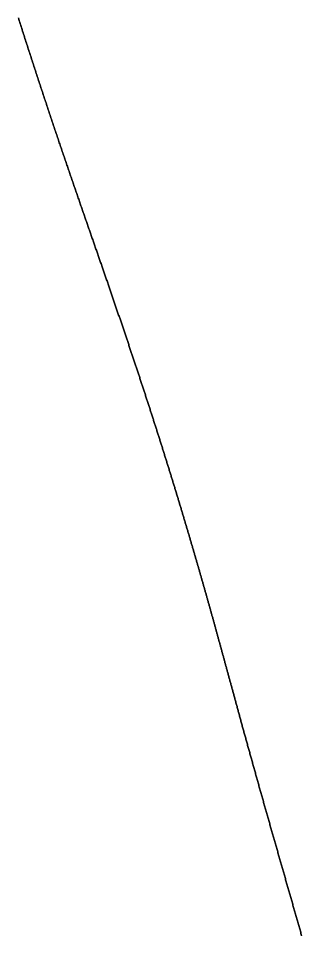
# Model space of a CAD drawing. Header units: inches. Extents: x 130170 to 284068, y 377793 to 804530.
# Drawn here: x 253091.1 to 253103.8, y 739946.72 to 739987.86 of the extents above; entities that cross this region are included whole.
import ezdxf

# ---------------------------------------------------------------- set-up
doc = ezdxf.new("R2010")
doc.units = ezdxf.units.IN
doc.header["$MEASUREMENT"] = 0
doc.layers.add('muni_il', color=7, linetype='Continuous')

msp = doc.modelspace()

# ---------------------------------------------------------------- linework, layer by layer
at = {"layer": 'muni_il'}
for points in [[(253091.105, 739987.885), (253091.126, 739987.818), (253091.147, 739987.751), (253091.168, 739987.684), (253091.19, 739987.618), (253091.211, 739987.551), (253091.232, 739987.485), (253091.253, 739987.418), (253091.275, 739987.352), (253091.296, 739987.285), (253091.317, 739987.219), (253091.339, 739987.152), (253091.36, 739987.086), (253091.381, 739987.02), (253091.402, 739986.953), (253091.424, 739986.887), (253091.445, 739986.821), (253091.466, 739986.755), (253091.487, 739986.689), (253091.508, 739986.623), (253091.53, 739986.557), (253091.551, 739986.492), (253091.572, 739986.426), (253091.593, 739986.36), (253091.614, 739986.295), (253091.636, 739986.229), (253091.657, 739986.164), (253091.678, 739986.099), (253091.699, 739986.034), (253091.72, 739985.968), (253091.741, 739985.903), (253091.762, 739985.839), (253091.783, 739985.774), (253091.805, 739985.709), (253091.826, 739985.644), (253091.847, 739985.58), (253091.868, 739985.515), (253091.889, 739985.451), (253091.91, 739985.387), (253091.931, 739985.323), (253091.951, 739985.259), (253091.972, 739985.195), (253091.993, 739985.131), (253092.014, 739985.068), (253092.035, 739985.004), (253092.056, 739984.941), (253092.076, 739984.877), (253092.097, 739984.814), (253092.118, 739984.751), (253092.139, 739984.688), (253092.159, 739984.626), (253092.18, 739984.563), (253092.201, 739984.5), (253092.221, 739984.438), (253092.242, 739984.376), (253092.262, 739984.314), (253092.283, 739984.252), (253092.303, 739984.19), (253092.324, 739984.128), (253092.344, 739984.066), (253092.365, 739984.005), (253092.385, 739983.944), (253092.405, 739983.882), (253092.426, 739983.821), (253092.446, 739983.76), (253092.466, 739983.7), (253092.486, 739983.639), (253092.506, 739983.579), (253092.527, 739983.518), (253092.547, 739983.458), (253092.567, 739983.398), (253092.587, 739983.338), (253092.607, 739983.278), (253092.627, 739983.219), (253092.647, 739983.159), (253092.667, 739983.1), (253092.686, 739983.041), (253092.706, 739982.982), (253092.726, 739982.923), (253092.746, 739982.864), (253092.765, 739982.805), (253092.785, 739982.747), (253092.805, 739982.689), (253092.824, 739982.63), (253092.844, 739982.572), (253092.863, 739982.515), (253092.883, 739982.457), (253092.902, 739982.399), (253092.922, 739982.342), (253092.941, 739982.285), (253092.96, 739982.228), (253092.98, 739982.171), (253092.999, 739982.114), (253093.018, 739982.057), (253093.037, 739982.001), (253093.056, 739981.944), (253093.075, 739981.888), (253093.095, 739981.832), (253093.114, 739981.776), (253093.133, 739981.72), (253093.151, 739981.664), (253093.17, 739981.609), (253093.189, 739981.554), (253093.208, 739981.498), (253093.227, 739981.443), (253093.246, 739981.388), (253093.264, 739981.333), (253093.283, 739981.279), (253093.302, 739981.224), (253093.32, 739981.17), (253093.339, 739981.116), (253093.357, 739981.062), (253093.376, 739981.008), (253093.394, 739980.954), (253093.412, 739980.9), (253093.431, 739980.847), (253093.449, 739980.793), (253093.467, 739980.74), (253093.486, 739980.687), (253093.504, 739980.634), (253093.522, 739980.581), (253093.54, 739980.528), (253093.558, 739980.475), (253093.576, 739980.423), (253093.594, 739980.37), (253093.612, 739980.318), (253093.63, 739980.266), (253093.648, 739980.214), (253093.666, 739980.162), (253093.684, 739980.11), (253093.702, 739980.058), (253093.719, 739980.007), (253093.737, 739979.955), (253093.755, 739979.904), (253093.772, 739979.853), (253093.79, 739979.802), (253093.808, 739979.751), (253093.825, 739979.7), (253093.843, 739979.649), (253093.86, 739979.599), (253093.878, 739979.548), (253093.895, 739979.498), (253093.912, 739979.448), (253093.93, 739979.397), (253093.947, 739979.347), (253093.964, 739979.297), (253093.982, 739979.248), (253093.999, 739979.198), (253094.016, 739979.148), (253094.033, 739979.098), (253094.05, 739979.049), (253094.068, 739979), (253094.085, 739978.95), (253094.102, 739978.901), (253094.119, 739978.852), (253094.136, 739978.803), (253094.153, 739978.754), (253094.17, 739978.705), (253094.186, 739978.657), (253094.203, 739978.608), (253094.22, 739978.559), (253094.237, 739978.511), (253094.254, 739978.462), (253094.27, 739978.414), (253094.287, 739978.366), (253094.304, 739978.318), (253094.32, 739978.27), (253094.337, 739978.222), (253094.354, 739978.174), (253094.37, 739978.126), (253094.387, 739978.078), (253094.403, 739978.031), (253094.42, 739977.983), (253094.436, 739977.935), (253094.453, 739977.888), (253094.469, 739977.841), (253094.486, 739977.793), (253094.502, 739977.746), (253094.518, 739977.699), (253094.535, 739977.652), (253094.551, 739977.604), (253094.567, 739977.558), (253094.584, 739977.511), (253094.6, 739977.464), (253094.616, 739977.417), (253094.632, 739977.37), (253094.648, 739977.323), (253094.665, 739977.277), (253094.681, 739977.23), (253094.697, 739977.184), (253094.713, 739977.137), (253094.729, 739977.091), (253094.745, 739977.044), (253094.761, 739976.998), (253094.777, 739976.952), (253094.793, 739976.906), (253094.809, 739976.859), (253094.825, 739976.813), (253094.841, 739976.767), (253094.857, 739976.721), (253094.873, 739976.675), (253094.889, 739976.629), (253094.904, 739976.583), (253094.92, 739976.537), (253094.936, 739976.492), (253094.952, 739976.446), (253094.968, 739976.4), (253094.983, 739976.355), (253094.999, 739976.309), (253095.015, 739976.263), (253095.031, 739976.218), (253095.046, 739976.172), (253095.062, 739976.127), (253095.078, 739976.081), (253095.093, 739976.036), (253095.109, 739975.991), (253095.124, 739975.945), (253095.14, 739975.9), (253095.156, 739975.855), (253095.171, 739975.809), (253095.187, 739975.764), (253095.202, 739975.719), (253095.218, 739975.674), (253095.233, 739975.629), (253095.249, 739975.584), (253095.264, 739975.539), (253095.28, 739975.494), (253095.295, 739975.449), (253095.31, 739975.404), (253095.326, 739975.359), (253095.341, 739975.314), (253095.357, 739975.269), (253095.372, 739975.224), (253095.387, 739975.179), (253095.403, 739975.134), (253095.418, 739975.09), (253095.433, 739975.045), (253095.449, 739975), (253095.464, 739974.955), (253095.479, 739974.911), (253095.494, 739974.866), (253095.509, 739974.821), (253095.525, 739974.777), (253095.54, 739974.732), (253095.555, 739974.688), (253095.57, 739974.643), (253095.585, 739974.599), (253095.6, 739974.554), (253095.616, 739974.51), (253095.631, 739974.465), (253095.646, 739974.421), (253095.661, 739974.376), (253095.676, 739974.332), (253095.691, 739974.288), (253095.706, 739974.243), (253095.721, 739974.199), (253095.736, 739974.155), (253095.751, 739974.11), (253095.766, 739974.066), (253095.781, 739974.022), (253095.796, 739973.978), (253095.811, 739973.933), (253095.826, 739973.889), (253095.841, 739973.845), (253095.856, 739973.801), (253095.871, 739973.757), (253095.886, 739973.713), (253095.901, 739973.669), (253095.916, 739973.625), (253095.93, 739973.58), (253095.945, 739973.536), (253095.96, 739973.492), (253095.975, 739973.448), (253095.99, 739973.404), (253096.004, 739973.36), (253096.019, 739973.317), (253096.034, 739973.273), (253096.049, 739973.229), (253096.063, 739973.185), (253096.078, 739973.141), (253096.093, 739973.097), (253096.108, 739973.053), (253096.122, 739973.009), (253096.137, 739972.966), (253096.151, 739972.922), (253096.166, 739972.878), (253096.181, 739972.834), (253096.195, 739972.791), (253096.21, 739972.747), (253096.224, 739972.703), (253096.239, 739972.66), (253096.254, 739972.616), (253096.268, 739972.572), (253096.283, 739972.529), (253096.297, 739972.485), (253096.312, 739972.442), (253096.326, 739972.398), (253096.341, 739972.355), (253096.355, 739972.311), (253096.37, 739972.267), (253096.384, 739972.224), (253096.398, 739972.181), (253096.413, 739972.137), (253096.427, 739972.094), (253096.442, 739972.05), (253096.456, 739972.007), (253096.47, 739971.964), (253096.485, 739971.92), (253096.499, 739971.877), (253096.513, 739971.834), (253096.528, 739971.79), (253096.542, 739971.747), (253096.556, 739971.704), (253096.57, 739971.661), (253096.585, 739971.617), (253096.599, 739971.574), (253096.613, 739971.531), (253096.627, 739971.488), (253096.641, 739971.445), (253096.656, 739971.401), (253096.67, 739971.359), (253096.684, 739971.315), (253096.698, 739971.272), (253096.712, 739971.229), (253096.726, 739971.186), (253096.74, 739971.143), (253096.754, 739971.1), (253096.768, 739971.057), (253096.782, 739971.014), (253096.796, 739970.972), (253096.81, 739970.929), (253096.824, 739970.886), (253096.838, 739970.843), (253096.852, 739970.8), (253096.866, 739970.757), (253096.88, 739970.714), (253096.894, 739970.672), (253096.908, 739970.629), (253096.922, 739970.586), (253096.936, 739970.543), (253096.95, 739970.501), (253096.963, 739970.458), (253096.977, 739970.415), (253096.991, 739970.373), (253097.005, 739970.33), (253097.019, 739970.287), (253097.032, 739970.245), (253097.046, 739970.202), (253097.06, 739970.16), (253097.073, 739970.117), (253097.087, 739970.075), (253097.101, 739970.032), (253097.115, 739969.99), (253097.128, 739969.947), (253097.142, 739969.905), (253097.156, 739969.862), (253097.169, 739969.82), (253097.183, 739969.777), (253097.196, 739969.735), (253097.21, 739969.693), (253097.223, 739969.65), (253097.237, 739969.608), (253097.251, 739969.566), (253097.264, 739969.524), (253097.278, 739969.481), (253097.291, 739969.439), (253097.304, 739969.397), (253097.318, 739969.355), (253097.331, 739969.313), (253097.345, 739969.27), (253097.358, 739969.228), (253097.372, 739969.186), (253097.385, 739969.144), (253097.398, 739969.102), (253097.412, 739969.06), (253097.425, 739969.018), (253097.438, 739968.976), (253097.452, 739968.934), (253097.465, 739968.892), (253097.478, 739968.85), (253097.491, 739968.808), (253097.505, 739968.766), (253097.518, 739968.724), (253097.531, 739968.682), (253097.544, 739968.64), (253097.558, 739968.598), (253097.571, 739968.556), (253097.584, 739968.514), (253097.597, 739968.473), (253097.61, 739968.431), (253097.623, 739968.389), (253097.636, 739968.347), (253097.649, 739968.306), (253097.662, 739968.264), (253097.675, 739968.222), (253097.689, 739968.181), (253097.702, 739968.139), (253097.715, 739968.097), (253097.728, 739968.056), (253097.741, 739968.014), (253097.754, 739967.972), (253097.766, 739967.931), (253097.779, 739967.889), (253097.792, 739967.848), (253097.805, 739967.806), (253097.818, 739967.765), (253097.831, 739967.723), (253097.844, 739967.682), (253097.857, 739967.64), (253097.87, 739967.599), (253097.882, 739967.557), (253097.895, 739967.516), (253097.908, 739967.475), (253097.921, 739967.433), (253097.934, 739967.392), (253097.946, 739967.351), (253097.959, 739967.309), (253097.972, 739967.268), (253097.984, 739967.227), (253097.997, 739967.186), (253098.01, 739967.144), (253098.022, 739967.103), (253098.035, 739967.062), (253098.048, 739967.021), (253098.06, 739966.98), (253098.073, 739966.939), (253098.085, 739966.898), (253098.098, 739966.857), (253098.111, 739966.816), (253098.123, 739966.775), (253098.136, 739966.734), (253098.148, 739966.693), (253098.161, 739966.651), (253098.173, 739966.611), (253098.186, 739966.57), (253098.198, 739966.529), (253098.21, 739966.488), (253098.223, 739966.447), (253098.235, 739966.406), (253098.248, 739966.366), (253098.26, 739966.325), (253098.272, 739966.284), (253098.285, 739966.243), (253098.297, 739966.203), (253098.309, 739966.162), (253098.322, 739966.121), (253098.334, 739966.081), (253098.346, 739966.04), (253098.358, 739965.999), (253098.371, 739965.959), (253098.383, 739965.918), (253098.395, 739965.878), (253098.407, 739965.837), (253098.419, 739965.797), (253098.432, 739965.757), (253098.444, 739965.716), (253098.456, 739965.676), (253098.468, 739965.636), (253098.48, 739965.595), (253098.492, 739965.555), (253098.504, 739965.515), (253098.516, 739965.474), (253098.528, 739965.434), (253098.54, 739965.394), (253098.552, 739965.354), (253098.564, 739965.314), (253098.576, 739965.274), (253098.588, 739965.234), (253098.6, 739965.194), (253098.612, 739965.154), (253098.623, 739965.114), (253098.635, 739965.074), (253098.647, 739965.034), (253098.659, 739964.994), (253098.671, 739964.955), (253098.683, 739964.915), (253098.694, 739964.875), (253098.706, 739964.835), (253098.718, 739964.796), (253098.73, 739964.756), (253098.741, 739964.716), (253098.753, 739964.677), (253098.765, 739964.637), (253098.776, 739964.598), (253098.788, 739964.558), (253098.8, 739964.519), (253098.811, 739964.48), (253098.823, 739964.44), (253098.834, 739964.401), (253098.846, 739964.362), (253098.857, 739964.322), (253098.869, 739964.283), (253098.88, 739964.244), (253098.892, 739964.205), (253098.903, 739964.166), (253098.915, 739964.127), (253098.926, 739964.088), (253098.937, 739964.049), (253098.949, 739964.01), (253098.96, 739963.971), (253098.971, 739963.932), (253098.983, 739963.893), (253098.994, 739963.855), (253099.005, 739963.816), (253099.017, 739963.777), (253099.028, 739963.739), (253099.039, 739963.7), (253099.05, 739963.661), (253099.062, 739963.623), (253099.073, 739963.584), (253099.084, 739963.546), (253099.095, 739963.507), (253099.106, 739963.469), (253099.117, 739963.431), (253099.128, 739963.392), (253099.139, 739963.354), (253099.15, 739963.316), (253099.161, 739963.278), (253099.172, 739963.24), (253099.183, 739963.202), (253099.194, 739963.163), (253099.205, 739963.125), (253099.216, 739963.087), (253099.227, 739963.05), (253099.238, 739963.012), (253099.249, 739962.974), (253099.26, 739962.936), (253099.271, 739962.898), (253099.281, 739962.86), (253099.292, 739962.823), (253099.303, 739962.785), (253099.314, 739962.747), (253099.324, 739962.71), (253099.335, 739962.672), (253099.346, 739962.635), (253099.357, 739962.597), (253099.367, 739962.56), (253099.378, 739962.522), (253099.389, 739962.485), (253099.399, 739962.447), (253099.41, 739962.41), (253099.42, 739962.373), (253099.431, 739962.336), (253099.442, 739962.298), (253099.452, 739962.261), (253099.463, 739962.224), (253099.473, 739962.187), (253099.484, 739962.15), (253099.494, 739962.113), (253099.505, 739962.076), (253099.515, 739962.039), (253099.526, 739962.002), (253099.536, 739961.965), (253099.547, 739961.928), (253099.557, 739961.891), (253099.567, 739961.854), (253099.578, 739961.817), (253099.588, 739961.78), (253099.598, 739961.743), (253099.609, 739961.707), (253099.619, 739961.67), (253099.629, 739961.633), (253099.64, 739961.596), (253099.65, 739961.559), (253099.66, 739961.523), (253099.671, 739961.486), (253099.681, 739961.449), (253099.691, 739961.413), (253099.701, 739961.376), (253099.712, 739961.34), (253099.722, 739961.303), (253099.732, 739961.266), (253099.742, 739961.23), (253099.753, 739961.193), (253099.763, 739961.156), (253099.773, 739961.12), (253099.783, 739961.083), (253099.793, 739961.047), (253099.803, 739961.01), (253099.814, 739960.974), (253099.824, 739960.937), (253099.834, 739960.9), (253099.844, 739960.864), (253099.854, 739960.827), (253099.864, 739960.791), (253099.875, 739960.754), (253099.885, 739960.718), (253099.895, 739960.681), (253099.905, 739960.644), (253099.915, 739960.608), (253099.925, 739960.571), (253099.935, 739960.534), (253099.945, 739960.498), (253099.956, 739960.461), (253099.966, 739960.424), (253099.976, 739960.388), (253099.986, 739960.351), (253099.996, 739960.314), (253100.006, 739960.278), (253100.016, 739960.241), (253100.026, 739960.204), (253100.037, 739960.167), (253100.047, 739960.13), (253100.057, 739960.094), (253100.067, 739960.057), (253100.077, 739960.02), (253100.087, 739959.983), (253100.097, 739959.946), (253100.108, 739959.909), (253100.118, 739959.872), (253100.128, 739959.834), (253100.138, 739959.797), (253100.148, 739959.76), (253100.158, 739959.723), (253100.169, 739959.686), (253100.179, 739959.648), (253100.189, 739959.611), (253100.199, 739959.574), (253100.21, 739959.536), (253100.22, 739959.499), (253100.23, 739959.461), (253100.24, 739959.423), (253100.251, 739959.386), (253100.261, 739959.348), (253100.271, 739959.31), (253100.282, 739959.273), (253100.292, 739959.235), (253100.302, 739959.197), (253100.313, 739959.159), (253100.323, 739959.121), (253100.333, 739959.083), (253100.344, 739959.045), (253100.354, 739959.006), (253100.365, 739958.968), (253100.375, 739958.93), (253100.386, 739958.891), (253100.396, 739958.853), (253100.407, 739958.814), (253100.417, 739958.776), (253100.428, 739958.737), (253100.438, 739958.698), (253100.449, 739958.659), (253100.46, 739958.62), (253100.47, 739958.581), (253100.481, 739958.542), (253100.491, 739958.503), (253100.502, 739958.464), (253100.513, 739958.424), (253100.524, 739958.385), (253100.534, 739958.345), (253100.545, 739958.306), (253100.556, 739958.266), (253100.567, 739958.227), (253100.578, 739958.187), (253100.588, 739958.147), (253100.599, 739958.107), (253100.61, 739958.067), (253100.621, 739958.026), (253100.632, 739957.986), (253100.643, 739957.946), (253100.654, 739957.905), (253100.665, 739957.865), (253100.676, 739957.824), (253100.687, 739957.783), (253100.699, 739957.743), (253100.71, 739957.702), (253100.721, 739957.661), (253100.732, 739957.62), (253100.743, 739957.578), (253100.755, 739957.537), (253100.766, 739957.496), (253100.777, 739957.454), (253100.789, 739957.413), (253100.8, 739957.371), (253100.811, 739957.329), (253100.823, 739957.287), (253100.834, 739957.245), (253100.846, 739957.203), (253100.857, 739957.161), (253100.869, 739957.119), (253100.88, 739957.076), (253100.892, 739957.034), (253100.904, 739956.991), (253100.915, 739956.948), (253100.927, 739956.906), (253100.939, 739956.863), (253100.951, 739956.82), (253100.962, 739956.776), (253100.974, 739956.733), (253100.986, 739956.69), (253100.998, 739956.647), (253101.01, 739956.603), (253101.022, 739956.559), (253101.034, 739956.516), (253101.046, 739956.472), (253101.058, 739956.428), (253101.07, 739956.384), (253101.082, 739956.34), (253101.094, 739956.296), (253101.106, 739956.251), (253101.119, 739956.207), (253101.131, 739956.162), (253101.143, 739956.118), (253101.155, 739956.073), (253101.168, 739956.028), (253101.18, 739955.983), (253101.192, 739955.938), (253101.205, 739955.893), (253101.217, 739955.848), (253101.23, 739955.803), (253101.242, 739955.757), (253101.255, 739955.712), (253101.268, 739955.666), (253101.28, 739955.62), (253101.293, 739955.575), (253101.305, 739955.529), (253101.318, 739955.483), (253101.331, 739955.437), (253101.344, 739955.391), (253101.357, 739955.344), (253101.369, 739955.298), (253101.382, 739955.252), (253101.395, 739955.205), (253101.408, 739955.159), (253101.421, 739955.112), (253101.434, 739955.065), (253101.447, 739955.018), (253101.46, 739954.971), (253101.473, 739954.924), (253101.486, 739954.877), (253101.499, 739954.83), (253101.512, 739954.783), (253101.525, 739954.735), (253101.539, 739954.688), (253101.552, 739954.64), (253101.565, 739954.593), (253101.578, 739954.545), (253101.592, 739954.497), (253101.605, 739954.45), (253101.618, 739954.402), (253101.632, 739954.354), (253101.645, 739954.306), (253101.658, 739954.258), (253101.672, 739954.209), (253101.685, 739954.161), (253101.699, 739954.113), (253101.713, 739954.065), (253101.726, 739954.016), (253101.74, 739953.968), (253101.753, 739953.919), (253101.767, 739953.87), (253101.78, 739953.822), (253101.794, 739953.773), (253101.808, 739953.724), (253101.821, 739953.675), (253101.835, 739953.626), (253101.849, 739953.577), (253101.863, 739953.528), (253101.877, 739953.479), (253101.89, 739953.43), (253101.904, 739953.381), (253101.918, 739953.332), (253101.932, 739953.283), (253101.946, 739953.233), (253101.96, 739953.184), (253101.974, 739953.134), (253101.987, 739953.085), (253102.001, 739953.035), (253102.015, 739952.986), (253102.029, 739952.936), (253102.043, 739952.887), (253102.057, 739952.837), (253102.071, 739952.787), (253102.085, 739952.738), (253102.099, 739952.688), (253102.114, 739952.638), (253102.128, 739952.588), (253102.142, 739952.538), (253102.156, 739952.488), (253102.17, 739952.439), (253102.184, 739952.389), (253102.198, 739952.339), (253102.212, 739952.289), (253102.226, 739952.239), (253102.241, 739952.189), (253102.255, 739952.139), (253102.269, 739952.088), (253102.283, 739952.038), (253102.298, 739951.988), (253102.312, 739951.938), (253102.326, 739951.888), (253102.34, 739951.838), (253102.354, 739951.788), (253102.369, 739951.737), (253102.383, 739951.687), (253102.397, 739951.637), (253102.412, 739951.587), (253102.426, 739951.536), (253102.44, 739951.486), (253102.454, 739951.436), (253102.469, 739951.386), (253102.483, 739951.335), (253102.497, 739951.285), (253102.512, 739951.235), (253102.526, 739951.185), (253102.54, 739951.134), (253102.554, 739951.084), (253102.569, 739951.034), (253102.583, 739950.984), (253102.598, 739950.933), (253102.612, 739950.883), (253102.626, 739950.833), (253102.64, 739950.782), (253102.655, 739950.732), (253102.669, 739950.682), (253102.684, 739950.632), (253102.698, 739950.581), (253102.712, 739950.531), (253102.727, 739950.481), (253102.741, 739950.431), (253102.755, 739950.38), (253102.77, 739950.33), (253102.784, 739950.28), (253102.798, 739950.23), (253102.813, 739950.179), (253102.827, 739950.129), (253102.841, 739950.079), (253102.856, 739950.029), (253102.87, 739949.979), (253102.884, 739949.929), (253102.899, 739949.878), (253102.913, 739949.828), (253102.927, 739949.778), (253102.942, 739949.728), (253102.956, 739949.678), (253102.97, 739949.628), (253102.985, 739949.578), (253102.999, 739949.528), (253103.013, 739949.478), (253103.027, 739949.427), (253103.042, 739949.377), (253103.056, 739949.327), (253103.071, 739949.277), (253103.085, 739949.227), (253103.099, 739949.177), (253103.113, 739949.127), (253103.128, 739949.077), (253103.142, 739949.027), (253103.156, 739948.977), (253103.171, 739948.927), (253103.185, 739948.877), (253103.199, 739948.827), (253103.213, 739948.777), (253103.228, 739948.727), (253103.242, 739948.677), (253103.256, 739948.627), (253103.27, 739948.577), (253103.285, 739948.527), (253103.299, 739948.477), (253103.313, 739948.428), (253103.328, 739948.377), (253103.342, 739948.328), (253103.356, 739948.278), (253103.37, 739948.228), (253103.385, 739948.178), (253103.399, 739948.128), (253103.413, 739948.078), (253103.428, 739948.027), (253103.442, 739947.977), (253103.456, 739947.927), (253103.47, 739947.877), (253103.485, 739947.827), (253103.499, 739947.777), (253103.513, 739947.727), (253103.528, 739947.677), (253103.542, 739947.626), (253103.556, 739947.576), (253103.571, 739947.526), (253103.585, 739947.476), (253103.599, 739947.425), (253103.614, 739947.375), (253103.628, 739947.324), (253103.642, 739947.274), (253103.657, 739947.223), (253103.671, 739947.173), (253103.685, 739947.122), (253103.7, 739947.072), (253103.714, 739947.021), (253103.729, 739946.97), (253103.743, 739946.919), (253103.758, 739946.868), (253103.772, 739946.818), (253103.787, 739946.767), (253103.801, 739946.715)], [(253103.801, 739946.715), (253103.787, 739946.767), (253103.772, 739946.818), (253103.758, 739946.868), (253103.743, 739946.919), (253103.729, 739946.97), (253103.714, 739947.021), (253103.7, 739947.072), (253103.685, 739947.122), (253103.671, 739947.173), (253103.657, 739947.223), (253103.642, 739947.274), (253103.628, 739947.324), (253103.614, 739947.375), (253103.599, 739947.425), (253103.585, 739947.476), (253103.571, 739947.526), (253103.556, 739947.576), (253103.542, 739947.626), (253103.528, 739947.677), (253103.513, 739947.727), (253103.499, 739947.777), (253103.485, 739947.827), (253103.47, 739947.877), (253103.456, 739947.927), (253103.442, 739947.977), (253103.428, 739948.027), (253103.413, 739948.078), (253103.399, 739948.128), (253103.385, 739948.178), (253103.37, 739948.228), (253103.356, 739948.278), (253103.342, 739948.328), (253103.328, 739948.377), (253103.313, 739948.428), (253103.299, 739948.477), (253103.285, 739948.527), (253103.27, 739948.577), (253103.256, 739948.627), (253103.242, 739948.677), (253103.228, 739948.727), (253103.213, 739948.777), (253103.199, 739948.827), (253103.185, 739948.877), (253103.171, 739948.927), (253103.156, 739948.977), (253103.142, 739949.027), (253103.128, 739949.077), (253103.113, 739949.127), (253103.099, 739949.177), (253103.085, 739949.227), (253103.071, 739949.277), (253103.056, 739949.327), (253103.042, 739949.377), (253103.027, 739949.427), (253103.013, 739949.478), (253102.999, 739949.528), (253102.985, 739949.578), (253102.97, 739949.628), (253102.956, 739949.678), (253102.942, 739949.728), (253102.927, 739949.778), (253102.913, 739949.828), (253102.899, 739949.878), (253102.884, 739949.929), (253102.87, 739949.979), (253102.856, 739950.029), (253102.841, 739950.079), (253102.827, 739950.129), (253102.813, 739950.179), (253102.798, 739950.23), (253102.784, 739950.28), (253102.77, 739950.33), (253102.755, 739950.38), (253102.741, 739950.431), (253102.727, 739950.481), (253102.712, 739950.531), (253102.698, 739950.581), (253102.684, 739950.632), (253102.669, 739950.682), (253102.655, 739950.732), (253102.64, 739950.782), (253102.626, 739950.833), (253102.612, 739950.883), (253102.598, 739950.933), (253102.583, 739950.984), (253102.569, 739951.034), (253102.554, 739951.084), (253102.54, 739951.134), (253102.526, 739951.185), (253102.512, 739951.235), (253102.497, 739951.285), (253102.483, 739951.335), (253102.469, 739951.386), (253102.454, 739951.436), (253102.44, 739951.486), (253102.426, 739951.536), (253102.412, 739951.587), (253102.397, 739951.637), (253102.383, 739951.687), (253102.369, 739951.737), (253102.354, 739951.788), (253102.34, 739951.838), (253102.326, 739951.888), (253102.312, 739951.938), (253102.298, 739951.988), (253102.283, 739952.038), (253102.269, 739952.088), (253102.255, 739952.139), (253102.241, 739952.189), (253102.226, 739952.239), (253102.212, 739952.289), (253102.198, 739952.339), (253102.184, 739952.389), (253102.17, 739952.439), (253102.156, 739952.488), (253102.142, 739952.538), (253102.128, 739952.588), (253102.114, 739952.638), (253102.099, 739952.688), (253102.085, 739952.738), (253102.071, 739952.787), (253102.057, 739952.837), (253102.043, 739952.887), (253102.029, 739952.936), (253102.015, 739952.986), (253102.001, 739953.035), (253101.987, 739953.085), (253101.974, 739953.134), (253101.96, 739953.184), (253101.946, 739953.233), (253101.932, 739953.283), (253101.918, 739953.332), (253101.904, 739953.381), (253101.89, 739953.43), (253101.877, 739953.479), (253101.863, 739953.528), (253101.849, 739953.577), (253101.835, 739953.626), (253101.821, 739953.675), (253101.808, 739953.724), (253101.794, 739953.773), (253101.78, 739953.822), (253101.767, 739953.87), (253101.753, 739953.919), (253101.74, 739953.968), (253101.726, 739954.016), (253101.713, 739954.065), (253101.699, 739954.113), (253101.685, 739954.161), (253101.672, 739954.209), (253101.658, 739954.258), (253101.645, 739954.306), (253101.632, 739954.354), (253101.618, 739954.402), (253101.605, 739954.45), (253101.592, 739954.497), (253101.578, 739954.545), (253101.565, 739954.593), (253101.552, 739954.64), (253101.539, 739954.688), (253101.525, 739954.735), (253101.512, 739954.783), (253101.499, 739954.83), (253101.486, 739954.877), (253101.473, 739954.924), (253101.46, 739954.971), (253101.447, 739955.018), (253101.434, 739955.065), (253101.421, 739955.112), (253101.408, 739955.159), (253101.395, 739955.205), (253101.382, 739955.252), (253101.369, 739955.298), (253101.357, 739955.344), (253101.344, 739955.391), (253101.331, 739955.437), (253101.318, 739955.483), (253101.305, 739955.529), (253101.293, 739955.575), (253101.28, 739955.62), (253101.268, 739955.666), (253101.255, 739955.712), (253101.242, 739955.757), (253101.23, 739955.803), (253101.217, 739955.848), (253101.205, 739955.893), (253101.192, 739955.938), (253101.18, 739955.983), (253101.168, 739956.028), (253101.155, 739956.073), (253101.143, 739956.118), (253101.131, 739956.162), (253101.119, 739956.207), (253101.106, 739956.251), (253101.094, 739956.296), (253101.082, 739956.34), (253101.07, 739956.384), (253101.058, 739956.428), (253101.046, 739956.472), (253101.034, 739956.516), (253101.022, 739956.559), (253101.01, 739956.603), (253100.998, 739956.647), (253100.986, 739956.69), (253100.974, 739956.733), (253100.962, 739956.776), (253100.951, 739956.82), (253100.939, 739956.863), (253100.927, 739956.906), (253100.915, 739956.948), (253100.904, 739956.991), (253100.892, 739957.034), (253100.88, 739957.076), (253100.869, 739957.119), (253100.857, 739957.161), (253100.846, 739957.203), (253100.834, 739957.245), (253100.823, 739957.287), (253100.811, 739957.329), (253100.8, 739957.371), (253100.789, 739957.413), (253100.777, 739957.454), (253100.766, 739957.496), (253100.755, 739957.537), (253100.743, 739957.578), (253100.732, 739957.62), (253100.721, 739957.661), (253100.71, 739957.702), (253100.699, 739957.743), (253100.687, 739957.783), (253100.676, 739957.824), (253100.665, 739957.865), (253100.654, 739957.905), (253100.643, 739957.946), (253100.632, 739957.986), (253100.621, 739958.026), (253100.61, 739958.067), (253100.599, 739958.107), (253100.588, 739958.147), (253100.578, 739958.187), (253100.567, 739958.227), (253100.556, 739958.266), (253100.545, 739958.306), (253100.534, 739958.345), (253100.524, 739958.385), (253100.513, 739958.424), (253100.502, 739958.464), (253100.491, 739958.503), (253100.481, 739958.542), (253100.47, 739958.581), (253100.46, 739958.62), (253100.449, 739958.659), (253100.438, 739958.698), (253100.428, 739958.737), (253100.417, 739958.776), (253100.407, 739958.814), (253100.396, 739958.853), (253100.386, 739958.891), (253100.375, 739958.93), (253100.365, 739958.968), (253100.354, 739959.006), (253100.344, 739959.045), (253100.333, 739959.083), (253100.323, 739959.121), (253100.313, 739959.159), (253100.302, 739959.197), (253100.292, 739959.235), (253100.282, 739959.273), (253100.271, 739959.31), (253100.261, 739959.348), (253100.251, 739959.386), (253100.24, 739959.423), (253100.23, 739959.461), (253100.22, 739959.499), (253100.21, 739959.536), (253100.199, 739959.574), (253100.189, 739959.611), (253100.179, 739959.648), (253100.169, 739959.686), (253100.158, 739959.723), (253100.148, 739959.76), (253100.138, 739959.797), (253100.128, 739959.834), (253100.118, 739959.872), (253100.108, 739959.909), (253100.097, 739959.946), (253100.087, 739959.983), (253100.077, 739960.02), (253100.067, 739960.057), (253100.057, 739960.094), (253100.047, 739960.13), (253100.037, 739960.167), (253100.026, 739960.204), (253100.016, 739960.241), (253100.006, 739960.278), (253099.996, 739960.314), (253099.986, 739960.351), (253099.976, 739960.388), (253099.966, 739960.424), (253099.956, 739960.461), (253099.945, 739960.498), (253099.935, 739960.534), (253099.925, 739960.571), (253099.915, 739960.608), (253099.905, 739960.644), (253099.895, 739960.681), (253099.885, 739960.718), (253099.875, 739960.754), (253099.864, 739960.791), (253099.854, 739960.827), (253099.844, 739960.864), (253099.834, 739960.9), (253099.824, 739960.937), (253099.814, 739960.974), (253099.803, 739961.01), (253099.793, 739961.047), (253099.783, 739961.083), (253099.773, 739961.12), (253099.763, 739961.156), (253099.753, 739961.193), (253099.742, 739961.23), (253099.732, 739961.266), (253099.722, 739961.303), (253099.712, 739961.34), (253099.701, 739961.376), (253099.691, 739961.413), (253099.681, 739961.449), (253099.671, 739961.486), (253099.66, 739961.523), (253099.65, 739961.559), (253099.64, 739961.596), (253099.629, 739961.633), (253099.619, 739961.67), (253099.609, 739961.707), (253099.598, 739961.743), (253099.588, 739961.78), (253099.578, 739961.817), (253099.567, 739961.854), (253099.557, 739961.891), (253099.547, 739961.928), (253099.536, 739961.965), (253099.526, 739962.002), (253099.515, 739962.039), (253099.505, 739962.076), (253099.494, 739962.113), (253099.484, 739962.15), (253099.473, 739962.187), (253099.463, 739962.224), (253099.452, 739962.261), (253099.442, 739962.298), (253099.431, 739962.336), (253099.42, 739962.373), (253099.41, 739962.41), (253099.399, 739962.447), (253099.389, 739962.485), (253099.378, 739962.522), (253099.367, 739962.56), (253099.357, 739962.597), (253099.346, 739962.635), (253099.335, 739962.672), (253099.324, 739962.71), (253099.314, 739962.747), (253099.303, 739962.785), (253099.292, 739962.823), (253099.281, 739962.86), (253099.271, 739962.898), (253099.26, 739962.936), (253099.249, 739962.974), (253099.238, 739963.012), (253099.227, 739963.05), (253099.216, 739963.087), (253099.205, 739963.125), (253099.194, 739963.163), (253099.183, 739963.202), (253099.172, 739963.24), (253099.161, 739963.278), (253099.15, 739963.316), (253099.139, 739963.354), (253099.128, 739963.392), (253099.117, 739963.431), (253099.106, 739963.469), (253099.095, 739963.507), (253099.084, 739963.546), (253099.073, 739963.584), (253099.062, 739963.623), (253099.05, 739963.661), (253099.039, 739963.7), (253099.028, 739963.739), (253099.017, 739963.777), (253099.005, 739963.816), (253098.994, 739963.855), (253098.983, 739963.893), (253098.971, 739963.932), (253098.96, 739963.971), (253098.949, 739964.01), (253098.937, 739964.049), (253098.926, 739964.088), (253098.915, 739964.127), (253098.903, 739964.166), (253098.892, 739964.205), (253098.88, 739964.244), (253098.869, 739964.283), (253098.857, 739964.322), (253098.846, 739964.362), (253098.834, 739964.401), (253098.823, 739964.44), (253098.811, 739964.48), (253098.8, 739964.519), (253098.788, 739964.558), (253098.776, 739964.598), (253098.765, 739964.637), (253098.753, 739964.677), (253098.741, 739964.716), (253098.73, 739964.756), (253098.718, 739964.796), (253098.706, 739964.835), (253098.694, 739964.875), (253098.683, 739964.915), (253098.671, 739964.955), (253098.659, 739964.994), (253098.647, 739965.034), (253098.635, 739965.074), (253098.623, 739965.114), (253098.612, 739965.154), (253098.6, 739965.194), (253098.588, 739965.234), (253098.576, 739965.274), (253098.564, 739965.314), (253098.552, 739965.354), (253098.54, 739965.394), (253098.528, 739965.434), (253098.516, 739965.474), (253098.504, 739965.515), (253098.492, 739965.555), (253098.48, 739965.595), (253098.468, 739965.636), (253098.456, 739965.676), (253098.444, 739965.716), (253098.432, 739965.757), (253098.419, 739965.797), (253098.407, 739965.837), (253098.395, 739965.878), (253098.383, 739965.918), (253098.371, 739965.959), (253098.358, 739965.999), (253098.346, 739966.04), (253098.334, 739966.081), (253098.322, 739966.121), (253098.309, 739966.162), (253098.297, 739966.203), (253098.285, 739966.243), (253098.272, 739966.284), (253098.26, 739966.325), (253098.248, 739966.366), (253098.235, 739966.406), (253098.223, 739966.447), (253098.21, 739966.488), (253098.198, 739966.529), (253098.186, 739966.57), (253098.173, 739966.611), (253098.161, 739966.651), (253098.148, 739966.693), (253098.136, 739966.734), (253098.123, 739966.775), (253098.111, 739966.816), (253098.098, 739966.857), (253098.085, 739966.898), (253098.073, 739966.939), (253098.06, 739966.98), (253098.048, 739967.021), (253098.035, 739967.062), (253098.022, 739967.103), (253098.01, 739967.144), (253097.997, 739967.186), (253097.984, 739967.227), (253097.972, 739967.268), (253097.959, 739967.309), (253097.946, 739967.351), (253097.934, 739967.392), (253097.921, 739967.433), (253097.908, 739967.475), (253097.895, 739967.516), (253097.882, 739967.557), (253097.87, 739967.599), (253097.857, 739967.64), (253097.844, 739967.682), (253097.831, 739967.723), (253097.818, 739967.765), (253097.805, 739967.806), (253097.792, 739967.848), (253097.779, 739967.889), (253097.766, 739967.931), (253097.754, 739967.972), (253097.741, 739968.014), (253097.728, 739968.056), (253097.715, 739968.097), (253097.702, 739968.139), (253097.689, 739968.181), (253097.675, 739968.222), (253097.662, 739968.264), (253097.649, 739968.306), (253097.636, 739968.347), (253097.623, 739968.389), (253097.61, 739968.431), (253097.597, 739968.473), (253097.584, 739968.514), (253097.571, 739968.556), (253097.558, 739968.598), (253097.544, 739968.64), (253097.531, 739968.682), (253097.518, 739968.724), (253097.505, 739968.766), (253097.491, 739968.808), (253097.478, 739968.85), (253097.465, 739968.892), (253097.452, 739968.934), (253097.438, 739968.976), (253097.425, 739969.018), (253097.412, 739969.06), (253097.398, 739969.102), (253097.385, 739969.144), (253097.372, 739969.186), (253097.358, 739969.228), (253097.345, 739969.27), (253097.331, 739969.313), (253097.318, 739969.355), (253097.304, 739969.397), (253097.291, 739969.439), (253097.278, 739969.481), (253097.264, 739969.524), (253097.251, 739969.566), (253097.237, 739969.608), (253097.223, 739969.65), (253097.21, 739969.693), (253097.196, 739969.735), (253097.183, 739969.777), (253097.169, 739969.82), (253097.156, 739969.862), (253097.142, 739969.905), (253097.128, 739969.947), (253097.115, 739969.99), (253097.101, 739970.032), (253097.087, 739970.075), (253097.073, 739970.117), (253097.06, 739970.16), (253097.046, 739970.202), (253097.032, 739970.245), (253097.019, 739970.287), (253097.005, 739970.33), (253096.991, 739970.373), (253096.977, 739970.415), (253096.963, 739970.458), (253096.95, 739970.501), (253096.936, 739970.543), (253096.922, 739970.586), (253096.908, 739970.629), (253096.894, 739970.672), (253096.88, 739970.714), (253096.866, 739970.757), (253096.852, 739970.8), (253096.838, 739970.843), (253096.824, 739970.886), (253096.81, 739970.929), (253096.796, 739970.972), (253096.782, 739971.014), (253096.768, 739971.057), (253096.754, 739971.1), (253096.74, 739971.143), (253096.726, 739971.186), (253096.712, 739971.229), (253096.698, 739971.272), (253096.684, 739971.315), (253096.67, 739971.359), (253096.656, 739971.401), (253096.641, 739971.445), (253096.627, 739971.488), (253096.613, 739971.531), (253096.599, 739971.574), (253096.585, 739971.617), (253096.57, 739971.661), (253096.556, 739971.704), (253096.542, 739971.747), (253096.528, 739971.79), (253096.513, 739971.834), (253096.499, 739971.877), (253096.485, 739971.92), (253096.47, 739971.964), (253096.456, 739972.007), (253096.442, 739972.05), (253096.427, 739972.094), (253096.413, 739972.137), (253096.398, 739972.181), (253096.384, 739972.224), (253096.37, 739972.267), (253096.355, 739972.311), (253096.341, 739972.355), (253096.326, 739972.398), (253096.312, 739972.442), (253096.297, 739972.485), (253096.283, 739972.529), (253096.268, 739972.572), (253096.254, 739972.616), (253096.239, 739972.66), (253096.224, 739972.703), (253096.21, 739972.747), (253096.195, 739972.791), (253096.181, 739972.834), (253096.166, 739972.878), (253096.151, 739972.922), (253096.137, 739972.966), (253096.122, 739973.009), (253096.108, 739973.053), (253096.093, 739973.097), (253096.078, 739973.141), (253096.063, 739973.185), (253096.049, 739973.229), (253096.034, 739973.273), (253096.019, 739973.317), (253096.004, 739973.36), (253095.99, 739973.404), (253095.975, 739973.448), (253095.96, 739973.492), (253095.945, 739973.536), (253095.93, 739973.58), (253095.916, 739973.625), (253095.901, 739973.669), (253095.886, 739973.713), (253095.871, 739973.757), (253095.856, 739973.801), (253095.841, 739973.845), (253095.826, 739973.889), (253095.811, 739973.933), (253095.796, 739973.978), (253095.781, 739974.022), (253095.766, 739974.066), (253095.751, 739974.11), (253095.736, 739974.155), (253095.721, 739974.199), (253095.706, 739974.243), (253095.691, 739974.288), (253095.676, 739974.332), (253095.661, 739974.376), (253095.646, 739974.421), (253095.631, 739974.465), (253095.616, 739974.51), (253095.6, 739974.554), (253095.585, 739974.599), (253095.57, 739974.643), (253095.555, 739974.688), (253095.54, 739974.732), (253095.525, 739974.777), (253095.509, 739974.821), (253095.494, 739974.866), (253095.479, 739974.911), (253095.464, 739974.955), (253095.449, 739975), (253095.433, 739975.045), (253095.418, 739975.09), (253095.403, 739975.134), (253095.387, 739975.179), (253095.372, 739975.224), (253095.357, 739975.269), (253095.341, 739975.314), (253095.326, 739975.359), (253095.31, 739975.404), (253095.295, 739975.449), (253095.28, 739975.494), (253095.264, 739975.539), (253095.249, 739975.584), (253095.233, 739975.629), (253095.218, 739975.674), (253095.202, 739975.719), (253095.187, 739975.764), (253095.171, 739975.809), (253095.156, 739975.855), (253095.14, 739975.9), (253095.124, 739975.945), (253095.109, 739975.991), (253095.093, 739976.036), (253095.078, 739976.081), (253095.062, 739976.127), (253095.046, 739976.172), (253095.031, 739976.218), (253095.015, 739976.263), (253094.999, 739976.309), (253094.983, 739976.355), (253094.968, 739976.4), (253094.952, 739976.446), (253094.936, 739976.492), (253094.92, 739976.537), (253094.904, 739976.583), (253094.889, 739976.629), (253094.873, 739976.675), (253094.857, 739976.721), (253094.841, 739976.767), (253094.825, 739976.813), (253094.809, 739976.859), (253094.793, 739976.906), (253094.777, 739976.952), (253094.761, 739976.998), (253094.745, 739977.044), (253094.729, 739977.091), (253094.713, 739977.137), (253094.697, 739977.184), (253094.681, 739977.23), (253094.665, 739977.277), (253094.648, 739977.323), (253094.632, 739977.37), (253094.616, 739977.417), (253094.6, 739977.464), (253094.584, 739977.511), (253094.567, 739977.558), (253094.551, 739977.604), (253094.535, 739977.652), (253094.518, 739977.699), (253094.502, 739977.746), (253094.486, 739977.793), (253094.469, 739977.841), (253094.453, 739977.888), (253094.436, 739977.935), (253094.42, 739977.983), (253094.403, 739978.031), (253094.387, 739978.078), (253094.37, 739978.126), (253094.354, 739978.174), (253094.337, 739978.222), (253094.32, 739978.27), (253094.304, 739978.318), (253094.287, 739978.366), (253094.27, 739978.414), (253094.254, 739978.462), (253094.237, 739978.511), (253094.22, 739978.559), (253094.203, 739978.608), (253094.186, 739978.657), (253094.17, 739978.705), (253094.153, 739978.754), (253094.136, 739978.803), (253094.119, 739978.852), (253094.102, 739978.901), (253094.085, 739978.95), (253094.068, 739979), (253094.05, 739979.049), (253094.033, 739979.098), (253094.016, 739979.148), (253093.999, 739979.198), (253093.982, 739979.248), (253093.964, 739979.297), (253093.947, 739979.347), (253093.93, 739979.397), (253093.912, 739979.448), (253093.895, 739979.498), (253093.878, 739979.548), (253093.86, 739979.599), (253093.843, 739979.649), (253093.825, 739979.7), (253093.808, 739979.751), (253093.79, 739979.802), (253093.772, 739979.853), (253093.755, 739979.904), (253093.737, 739979.955), (253093.719, 739980.007), (253093.702, 739980.058), (253093.684, 739980.11), (253093.666, 739980.162), (253093.648, 739980.214), (253093.63, 739980.266), (253093.612, 739980.318), (253093.594, 739980.37), (253093.576, 739980.423), (253093.558, 739980.475), (253093.54, 739980.528), (253093.522, 739980.581), (253093.504, 739980.634), (253093.486, 739980.687), (253093.467, 739980.74), (253093.449, 739980.793), (253093.431, 739980.847), (253093.412, 739980.9), (253093.394, 739980.954), (253093.376, 739981.008), (253093.357, 739981.062), (253093.339, 739981.116), (253093.32, 739981.17), (253093.302, 739981.224), (253093.283, 739981.279), (253093.264, 739981.333), (253093.246, 739981.388), (253093.227, 739981.443), (253093.208, 739981.498), (253093.189, 739981.554), (253093.17, 739981.609), (253093.151, 739981.664), (253093.133, 739981.72), (253093.114, 739981.776), (253093.095, 739981.832), (253093.075, 739981.888), (253093.056, 739981.944), (253093.037, 739982.001), (253093.018, 739982.057), (253092.999, 739982.114), (253092.98, 739982.171), (253092.96, 739982.228), (253092.941, 739982.285), (253092.922, 739982.342), (253092.902, 739982.399), (253092.883, 739982.457), (253092.863, 739982.515), (253092.844, 739982.572), (253092.824, 739982.63), (253092.805, 739982.689), (253092.785, 739982.747), (253092.765, 739982.805), (253092.746, 739982.864), (253092.726, 739982.923), (253092.706, 739982.982), (253092.686, 739983.041), (253092.667, 739983.1), (253092.647, 739983.159), (253092.627, 739983.219), (253092.607, 739983.278), (253092.587, 739983.338), (253092.567, 739983.398), (253092.547, 739983.458), (253092.527, 739983.518), (253092.506, 739983.579), (253092.486, 739983.639), (253092.466, 739983.7), (253092.446, 739983.76), (253092.426, 739983.821), (253092.405, 739983.882), (253092.385, 739983.944), (253092.365, 739984.005), (253092.344, 739984.066), (253092.324, 739984.128), (253092.303, 739984.19), (253092.283, 739984.252), (253092.262, 739984.314), (253092.242, 739984.376), (253092.221, 739984.438), (253092.201, 739984.5), (253092.18, 739984.563), (253092.159, 739984.626), (253092.139, 739984.688), (253092.118, 739984.751), (253092.097, 739984.814), (253092.076, 739984.877), (253092.056, 739984.941), (253092.035, 739985.004), (253092.014, 739985.068), (253091.993, 739985.131), (253091.972, 739985.195), (253091.951, 739985.259), (253091.931, 739985.323), (253091.91, 739985.387), (253091.889, 739985.451), (253091.868, 739985.515), (253091.847, 739985.58), (253091.826, 739985.644), (253091.805, 739985.709), (253091.783, 739985.774), (253091.762, 739985.839), (253091.741, 739985.903), (253091.72, 739985.968), (253091.699, 739986.034), (253091.678, 739986.099), (253091.657, 739986.164), (253091.636, 739986.229), (253091.614, 739986.295), (253091.593, 739986.36), (253091.572, 739986.426), (253091.551, 739986.492), (253091.53, 739986.557), (253091.508, 739986.623), (253091.487, 739986.689), (253091.466, 739986.755), (253091.445, 739986.821), (253091.424, 739986.887), (253091.402, 739986.953), (253091.381, 739987.02), (253091.36, 739987.086), (253091.339, 739987.152), (253091.317, 739987.219), (253091.296, 739987.285), (253091.275, 739987.352), (253091.253, 739987.418), (253091.232, 739987.485), (253091.211, 739987.551), (253091.19, 739987.618), (253091.168, 739987.684), (253091.147, 739987.751), (253091.126, 739987.818), (253091.105, 739987.885)]]:
    msp.add_lwpolyline(points, dxfattribs=at)

doc.saveas('drawing.dxf')
